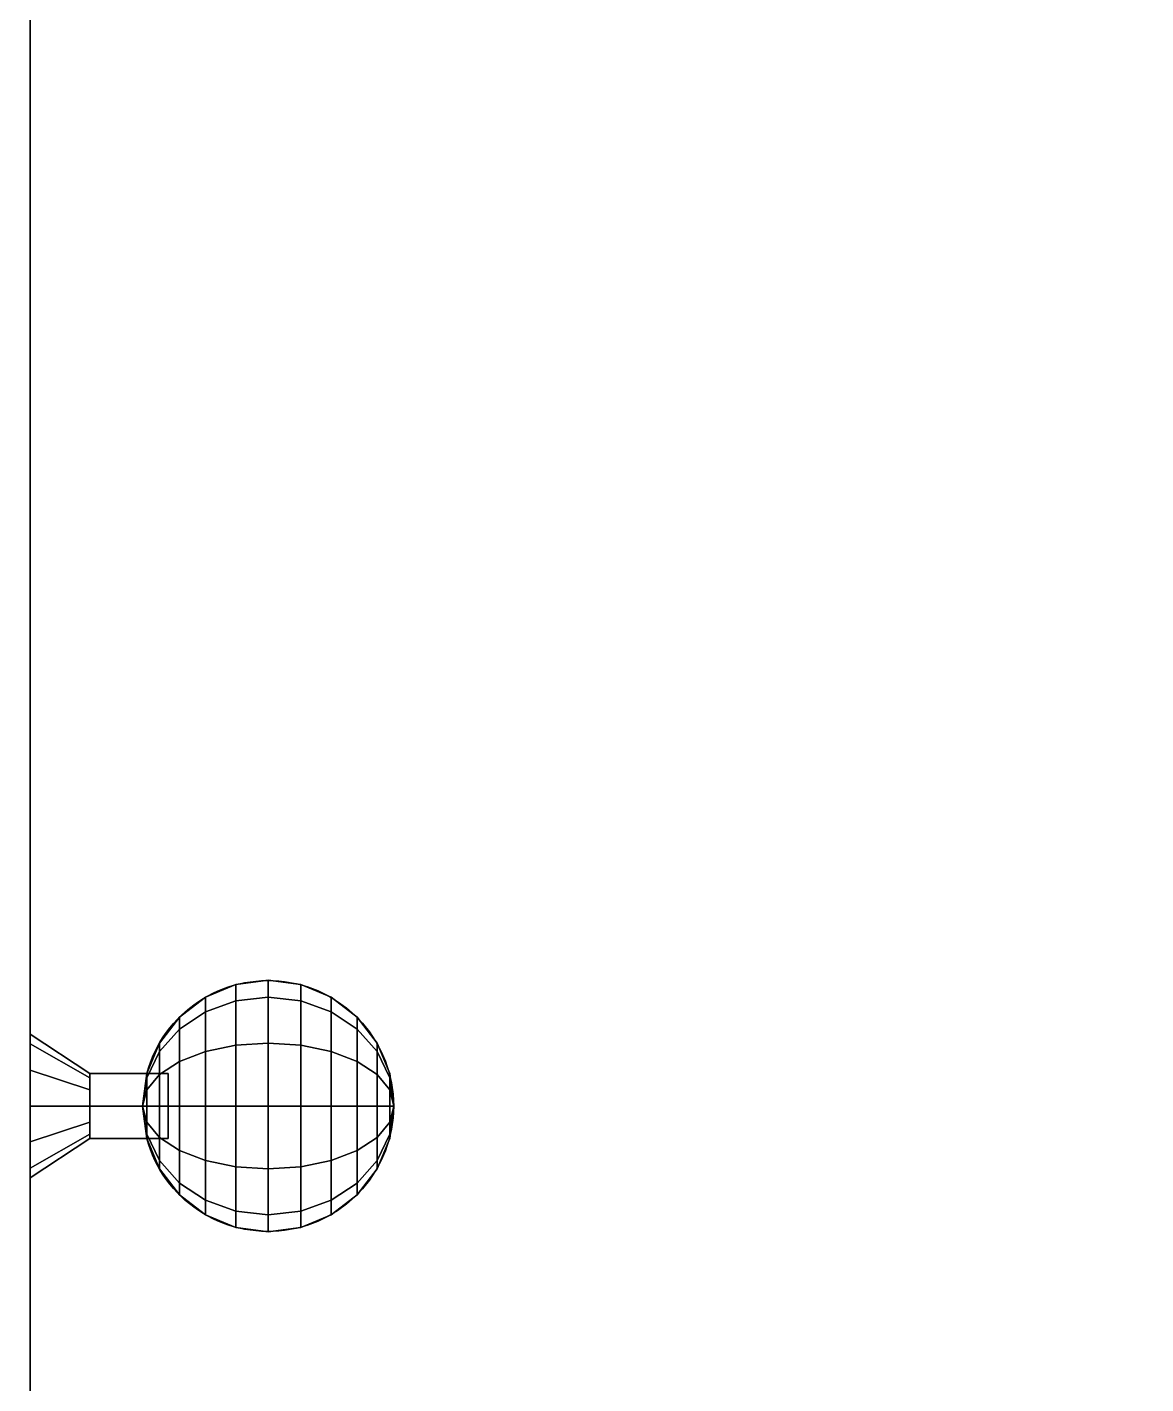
# Model space of a CAD drawing. Extents: x -19 to 904, y -1167 to 74.
# Drawn here: x 707 to 885, y -374.2 to -158.4 of the extents above; entities that cross this region are included whole.
import ezdxf

# ---------------------------------------------------------------- set-up
doc = ezdxf.new("R2010")
doc.units = 0
for name, color, linetype in [('PQ_200_2D', 1, 'Continuous'), ('PQ_200_3D', 1, 'Continuous'), ('PQ_204_2D', 7, 'Continuous'), ('PQ_204_3D', 7, 'Continuous')]:
    doc.layers.add(name, color=color, linetype=linetype)

msp = doc.modelspace()

# ---------------------------------------------------------------- linework, layer by layer
at = {"layer": 'PQ_200_2D'}
msp.add_lwpolyline([(675, -50), (707.5, -50), (707.5, -520), (885, -640), (885, -820), (0, -820), (0, -640), (177.5, -520), (177.5, -50), (210, -50)], dxfattribs=at)
msp.add_lwpolyline([(707.5, -318.56), (716.96, -324.82), (726.05, -324.82, -7.582464), (726.05, -335.18), (716.96, -335.18), (707.5, -341.44)], format="xyb", dxfattribs=at)
at = {"layer": 'PQ_200_3D'}
for points in [[(177.5, -520, 1885), (707.5, -520, 1885), (707.5, -50, 1885), (177.5, -50, 1885)], [(707.5, -520, 1625), (707.5, -50, 1625), (707.5, -50, 1885), (707.5, -520, 1885)], [(716.96, -329.94, 1700.03), (716.96, -325.51, 1702.59), (716.96, -324.82, 1700), (716.96, -329.93, 1700)], [(716.96, -329.93, 1700), (716.96, -324.82, 1700), (716.96, -325.51, 1697.41), (716.96, -329.94, 1699.97)], [(716.96, -329.97, 1700.06), (716.96, -327.41, 1704.49), (716.96, -325.51, 1702.59), (716.96, -329.94, 1700.03)], [(716.96, -329.94, 1699.97), (716.96, -325.51, 1697.41), (716.96, -327.41, 1695.51), (716.96, -329.97, 1699.94)], [(716.96, -330, 1700.07), (716.96, -330, 1705.18), (716.96, -327.41, 1704.49), (716.96, -329.97, 1700.06)], [(716.96, -329.97, 1699.94), (716.96, -327.41, 1695.51), (716.96, -330, 1694.82), (716.96, -330, 1699.93)], [(716.96, -330, 1699.93), (716.96, -330, 1694.82), (716.96, -332.59, 1695.51), (716.96, -330.03, 1699.94)], [(716.96, -330.03, 1700.06), (716.96, -332.59, 1704.49), (716.96, -330, 1705.18), (716.96, -330, 1700.07)], [(716.96, -330.03, 1699.94), (716.96, -332.59, 1695.51), (716.96, -334.49, 1697.41), (716.96, -330.06, 1699.97)], [(716.96, -330.06, 1700.03), (716.96, -334.49, 1702.59), (716.96, -332.59, 1704.49), (716.96, -330.03, 1700.06)], [(716.96, -330.06, 1699.97), (716.96, -334.49, 1697.41), (716.96, -335.18, 1700), (716.96, -330.07, 1700)], [(716.96, -330.07, 1700), (716.96, -335.18, 1700), (716.96, -334.49, 1702.59), (716.96, -330.06, 1700.03)]]:
    msp.add_3dface(points, dxfattribs=at)
for points, invisible_edges in [([(177.5, -520, 1625), (707.5, -520, 1625), (707.5, -50, 1625), (177.5, -50, 1625)], 1), ([(716.96, -325.51, 1702.59), (729.45, -325.51, 1702.59), (729.45, -324.82, 1700), (716.96, -324.82, 1700)], 1), ([(716.96, -324.82, 1700), (729.45, -324.82, 1700), (729.45, -325.51, 1697.41), (716.96, -325.51, 1697.41)], 4), ([(716.96, -327.41, 1704.49), (729.45, -327.41, 1704.49), (729.45, -325.51, 1702.59), (716.96, -325.51, 1702.59)], 5), ([(716.96, -325.51, 1697.41), (729.45, -325.51, 1697.41), (729.45, -327.41, 1695.51), (716.96, -327.41, 1695.51)], 5), ([(716.96, -330, 1705.18), (729.45, -330, 1705.18), (729.45, -327.41, 1704.49), (716.96, -327.41, 1704.49)], 4), ([(716.96, -327.41, 1695.51), (729.45, -327.41, 1695.51), (729.45, -330, 1694.82), (716.96, -330, 1694.82)], 1), ([(716.96, -330, 1694.82), (729.45, -330, 1694.82), (729.45, -332.59, 1695.51), (716.96, -332.59, 1695.51)], 4), ([(716.96, -332.59, 1704.49), (729.45, -332.59, 1704.49), (729.45, -330, 1705.18), (716.96, -330, 1705.18)], 1), ([(716.96, -332.59, 1695.51), (729.45, -332.59, 1695.51), (729.45, -334.49, 1697.41), (716.96, -334.49, 1697.41)], 5), ([(716.96, -334.49, 1702.59), (729.45, -334.49, 1702.59), (729.45, -332.59, 1704.49), (716.96, -332.59, 1704.49)], 5), ([(716.96, -334.49, 1697.41), (729.45, -334.49, 1697.41), (729.45, -335.18, 1700), (716.96, -335.18, 1700)], 1), ([(716.96, -335.18, 1700), (729.45, -335.18, 1700), (729.45, -334.49, 1702.59), (716.96, -334.49, 1702.59)], 4)]:
    msp.add_3dface(points, dxfattribs=dict(at, invisible_edges=invisible_edges))
at = {"layer": 'PQ_204_2D'}
for p, q in [((716.96, -324.82), (716.97, -335.18)), ((726.05, -324.82), (726.05, -335.18))]:
    msp.add_line(p, q, dxfattribs=at)

# ---------------------------------------------------------------- meshes
at = {"layer": 'PQ_204_3D'}
mesh = msp.add_polymesh((12, 13), dxfattribs=dict(at, m_close=True))
for k, corner in enumerate([(725.37, -330, 1700), (726.05, -330, 1705.18), (728.05, -330, 1710), (731.22, -330, 1714.14), (735.37, -330, 1717.32), (740.19, -330, 1719.32), (745.37, -330, 1720), (750.54, -330, 1719.32), (755.37, -330, 1717.32), (759.51, -330, 1714.14), (762.69, -330, 1710), (764.69, -330, 1705.18), (765.37, -330, 1700), (725.37, -330, 1700), (726.05, -327.41, 1704.48), (728.05, -325, 1708.66), (731.22, -322.93, 1712.25), (735.37, -321.34, 1715), (740.19, -320.34, 1716.73), (745.37, -320, 1717.32), (750.54, -320.34, 1716.73), (755.37, -321.34, 1715), (759.51, -322.93, 1712.25), (762.69, -325, 1708.66), (764.69, -327.41, 1704.48), (765.37, -330, 1700), (725.37, -330, 1700), (726.05, -325.52, 1702.59), (728.05, -321.34, 1705), (731.22, -317.75, 1707.07), (735.37, -315, 1708.66), (740.19, -313.27, 1709.66), (745.37, -312.68, 1710), (750.54, -313.27, 1709.66), (755.37, -315, 1708.66), (759.51, -317.75, 1707.07), (762.69, -321.34, 1705), (764.69, -325.52, 1702.59), (765.37, -330, 1700), (725.37, -330, 1700), (726.05, -324.82, 1700), (728.05, -320, 1700), (731.22, -315.86, 1700), (735.37, -312.68, 1700), (740.19, -310.68, 1700), (745.37, -310, 1700), (750.54, -310.68, 1700), (755.37, -312.68, 1700), (759.51, -315.86, 1700), (762.69, -320, 1700), (764.69, -324.82, 1700), (765.37, -330, 1700), (725.37, -330, 1700), (726.05, -325.52, 1697.41), (728.05, -321.34, 1695), (731.22, -317.75, 1692.93), (735.37, -315, 1691.34), (740.19, -313.27, 1690.34), (745.37, -312.68, 1690), (750.54, -313.27, 1690.34), (755.37, -315, 1691.34), (759.51, -317.75, 1692.93), (762.69, -321.34, 1695), (764.69, -325.52, 1697.41), (765.37, -330, 1700), (725.37, -330, 1700), (726.05, -327.41, 1695.52), (728.05, -325, 1691.34), (731.22, -322.93, 1687.75), (735.37, -321.34, 1685), (740.19, -320.34, 1683.27), (745.37, -320, 1682.68), (750.54, -320.34, 1683.27), (755.37, -321.34, 1685), (759.51, -322.93, 1687.75), (762.69, -325, 1691.34), (764.69, -327.41, 1695.52), (765.37, -330, 1700), (725.37, -330, 1700), (726.05, -330, 1694.82), (728.05, -330, 1690), (731.22, -330, 1685.86), (735.37, -330, 1682.68), (740.19, -330, 1680.68), (745.37, -330, 1680), (750.54, -330, 1680.68), (755.37, -330, 1682.68), (759.51, -330, 1685.86), (762.69, -330, 1690), (764.69, -330, 1694.82), (765.37, -330, 1700), (725.37, -330, 1700), (726.05, -332.59, 1695.52), (728.05, -335, 1691.34), (731.22, -337.07, 1687.75), (735.37, -338.66, 1685), (740.19, -339.66, 1683.27), (745.37, -340, 1682.68), (750.54, -339.66, 1683.27), (755.37, -338.66, 1685), (759.51, -337.07, 1687.75), (762.69, -335, 1691.34), (764.69, -332.59, 1695.52), (765.37, -330, 1700), (725.37, -330, 1700), (726.05, -334.48, 1697.41), (728.05, -338.66, 1695), (731.22, -342.25, 1692.93), (735.37, -345, 1691.34), (740.19, -346.73, 1690.34), (745.37, -347.32, 1690), (750.54, -346.73, 1690.34), (755.37, -345, 1691.34), (759.51, -342.25, 1692.93), (762.69, -338.66, 1695), (764.69, -334.48, 1697.41), (765.37, -330, 1700), (725.37, -330, 1700), (726.05, -335.18, 1700), (728.05, -340, 1700), (731.22, -344.14, 1700), (735.37, -347.32, 1700), (740.19, -349.32, 1700), (745.37, -350, 1700), (750.54, -349.32, 1700), (755.37, -347.32, 1700), (759.51, -344.14, 1700), (762.69, -340, 1700), (764.69, -335.18, 1700), (765.37, -330, 1700), (725.37, -330, 1700), (726.05, -334.48, 1702.59), (728.05, -338.66, 1705), (731.22, -342.25, 1707.07), (735.37, -345, 1708.66), (740.19, -346.73, 1709.66), (745.37, -347.32, 1710), (750.54, -346.73, 1709.66), (755.37, -345, 1708.66), (759.51, -342.25, 1707.07), (762.69, -338.66, 1705), (764.69, -334.48, 1702.59), (765.37, -330, 1700), (725.37, -330, 1700), (726.05, -332.59, 1704.48), (728.05, -335, 1708.66), (731.22, -337.07, 1712.25), (735.37, -338.66, 1715), (740.19, -339.66, 1716.73), (745.37, -340, 1717.32), (750.54, -339.66, 1716.73), (755.37, -338.66, 1715), (759.51, -337.07, 1712.25), (762.69, -335, 1708.66), (764.69, -332.59, 1704.48), (765.37, -330, 1700)]):
    mesh.set_mesh_vertex(divmod(k, 13), corner)
mesh = msp.add_polymesh((12, 4), dxfattribs=dict(at, m_close=True))
for k, corner in enumerate([(716.96, -330, 1700.07), (716.96, -330, 1705.18), (707.5, -330, 1711.44), (707.5, -330, 1700), (716.96, -329.97, 1700.06), (716.96, -327.41, 1704.49), (707.5, -324.28, 1709.91), (707.5, -330, 1700), (716.96, -329.94, 1700.03), (716.96, -325.51, 1702.59), (707.5, -320.09, 1705.72), (707.5, -330, 1700), (716.96, -329.93, 1700), (716.96, -324.82, 1700), (707.5, -318.56, 1700), (707.5, -330, 1700), (716.96, -329.94, 1699.97), (716.96, -325.51, 1697.41), (707.5, -320.09, 1694.28), (707.5, -330, 1700), (716.96, -329.97, 1699.94), (716.96, -327.41, 1695.51), (707.5, -324.28, 1690.09), (707.5, -330, 1700), (716.96, -330, 1699.93), (716.96, -330, 1694.82), (707.5, -330, 1688.56), (707.5, -330, 1700), (716.96, -330.03, 1699.94), (716.96, -332.59, 1695.51), (707.5, -335.72, 1690.09), (707.5, -330, 1700), (716.96, -330.06, 1699.97), (716.96, -334.49, 1697.41), (707.5, -339.91, 1694.28), (707.5, -330, 1700), (716.96, -330.07, 1700), (716.96, -335.18, 1700), (707.5, -341.44, 1700), (707.5, -330, 1700), (716.96, -330.06, 1700.03), (716.96, -334.49, 1702.59), (707.5, -339.91, 1705.72), (707.5, -330, 1700), (716.96, -330.03, 1700.06), (716.96, -332.59, 1704.49), (707.5, -335.72, 1709.91), (707.5, -330, 1700)]):
    mesh.set_mesh_vertex(divmod(k, 4), corner)

doc.saveas('drawing.dxf')
